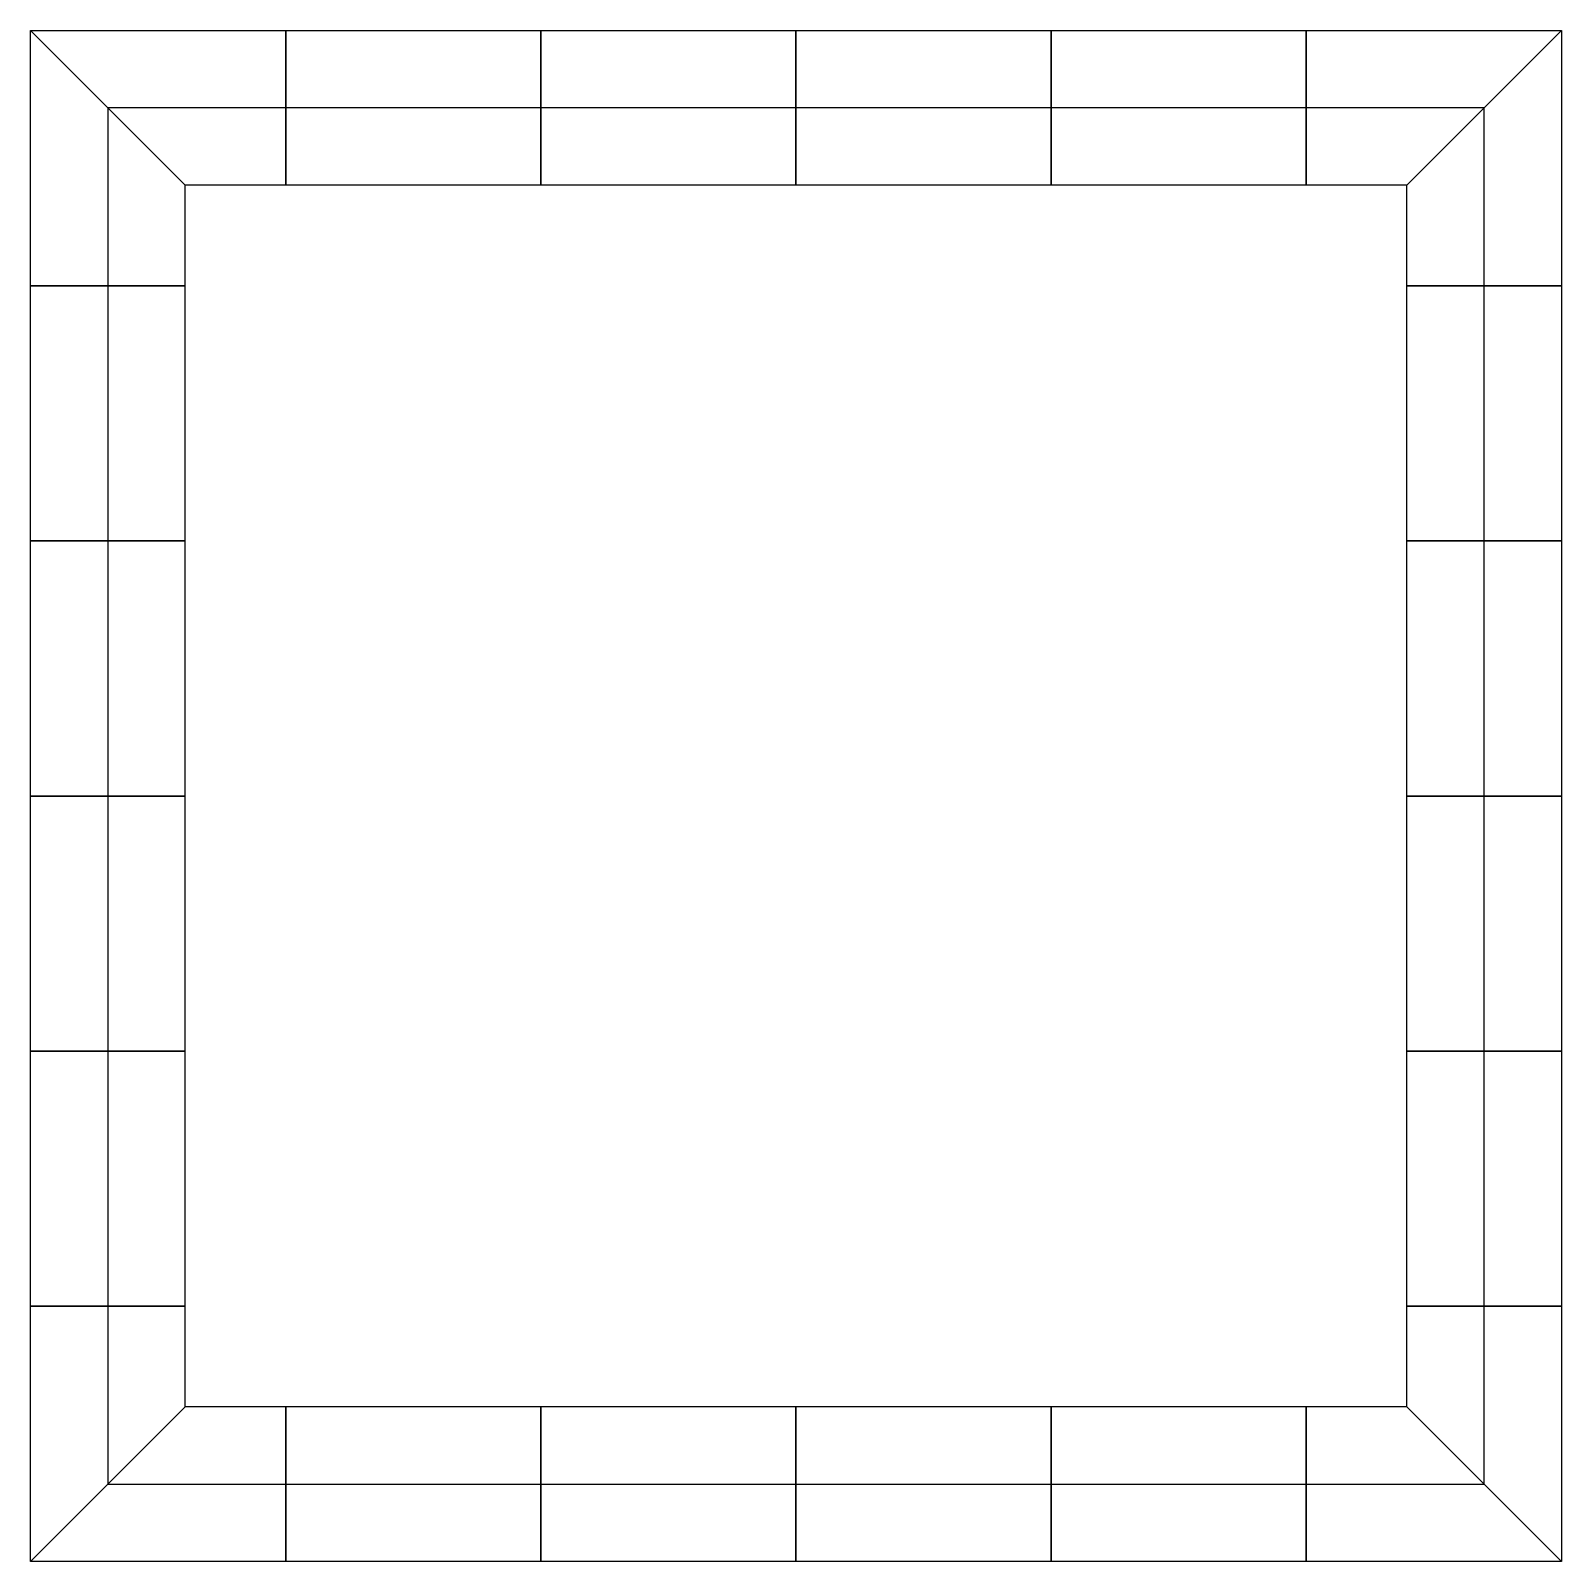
# Model space of a CAD drawing. Header units: millimetres. Extents: x -49.5 to 49.5, y -49.5 to 49.5.
import ezdxf

# ---------------------------------------------------------------- set-up
doc = ezdxf.new("R2010")
doc.units = ezdxf.units.MM
doc.layers.get('0').update_dxf_attribs({"linetype": 'CONTINUOUS'})

msp = doc.modelspace()

# ---------------------------------------------------------------- linework, layer by layer
for p, q in [((-49.5, -49.5), (-49.5, 49.5)), ((39.5, 39.5), (49.5, 49.5)), ((44.5, 44.5), (-44.5, 44.5)), ((44.5, 44.5), (39.5, 39.5)), ((44.5, -44.5), (44.5, 44.5)), ((39.5, -39.5), (-39.5, -39.5)), ((49.5, -49.5), (39.5, -39.5))]:
    msp.add_line(p, q)
for points in [[(49.5, -49.5), (-49.5, -49.5), (-39.5, -39.5), (-39.5, 39.5), (-44.5, 44.5), (-44.5, -44.5), (44.5, -44.5), (39.5, -39.5), (39.5, 39.5), (-39.5, 39.5), (-49.5, 49.5), (49.5, 49.5)], [(-49.5, 49.5), (-33, 49.5), (-33, 39.5), (-33, 49.5), (-16.5, 49.5), (-16.5, 39.5), (-16.5, 49.5), (0, 49.5), (0, 39.5), (0, 49.5), (16.5, 49.5), (16.5, 39.5), (16.5, 49.5), (33, 49.5), (33, 39.5), (33, 49.5), (49.5, 49.5), (49.5, 33), (39.5, 33), (49.5, 33), (49.5, 16.5), (39.5, 16.5), (49.5, 16.5), (49.5, 0), (39.5, 0), (49.5, 0), (49.5, -16.5), (39.5, -16.5), (49.5, -16.5), (49.5, -33), (39.5, -33), (49.5, -33), (49.5, -49.5), (33, -49.5), (33, -39.5), (33, -49.5), (16.5, -49.5), (16.5, -39.5), (16.5, -49.5), (0, -49.5), (0, -39.5), (0, -49.5), (-16.5, -49.5), (-16.5, -39.5), (-16.5, -49.5), (-33, -49.5), (-33, -39.5), (-33, -49.5), (-49.5, -49.5), (-49.5, -33), (-39.5, -33), (-49.5, -33), (-49.5, -16.5), (-39.5, -16.5), (-49.5, -16.5), (-49.5, 0), (-39.5, 0), (-49.5, 0), (-49.5, 16.5), (-39.5, 16.5), (-49.5, 16.5), (-49.5, 33), (-39.5, 33), (-49.5, 33)]]:
    msp.add_lwpolyline(points, close=True)

doc.saveas('drawing.dxf')
